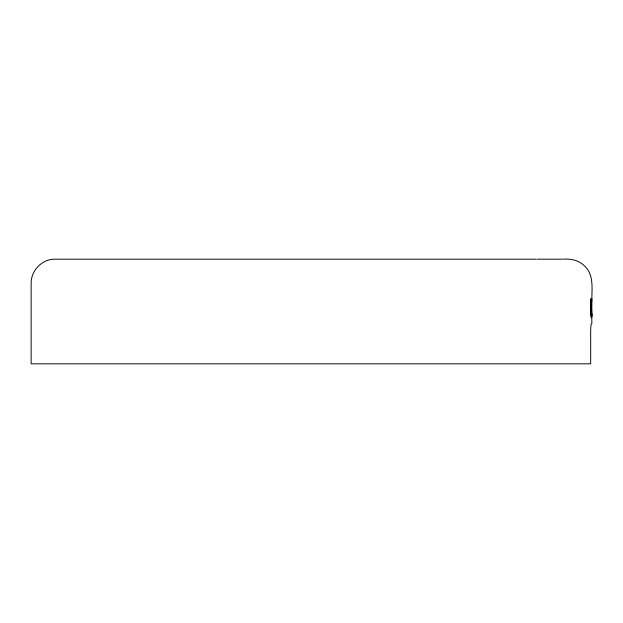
<?xml version="1.0" encoding="UTF-8"?>
<svg xmlns="http://www.w3.org/2000/svg" width="623" height="623" viewBox="0 0 623 623"><rect width="100%" height="100%" fill="white"/><g stroke="black" fill="none" stroke-linecap="round" stroke-linejoin="round"><path stroke-width="0.93" d="M591.655 302.98L591.834 298.612C592.014 287.748 593.618 274.618 584.865 266.278C579.39 260.515 571.182 258.545 563.465 259.184M536.278 259.184L54.988 259.184C42.099 258.934 30.862 270.608 31.15 283.403L31.15 363.816L590.666 363.816L590.666 332.495A8.932 0.841 -90 0 1 591.297 323.859L591.85 323.555L591.624 303.954M591.85 298.674L591.632 313.634M537.283 259.184L562.577 259.184M591.85 317.683L591.609 311.282L591.686 312.357M591.71 314.023L591.85 315.674L591.694 313.268M590.581 299.048L590.627 313.852L591.289 317.699L591.523 299.048L591.289 315.682L590.581 299.048"/></g></svg>
